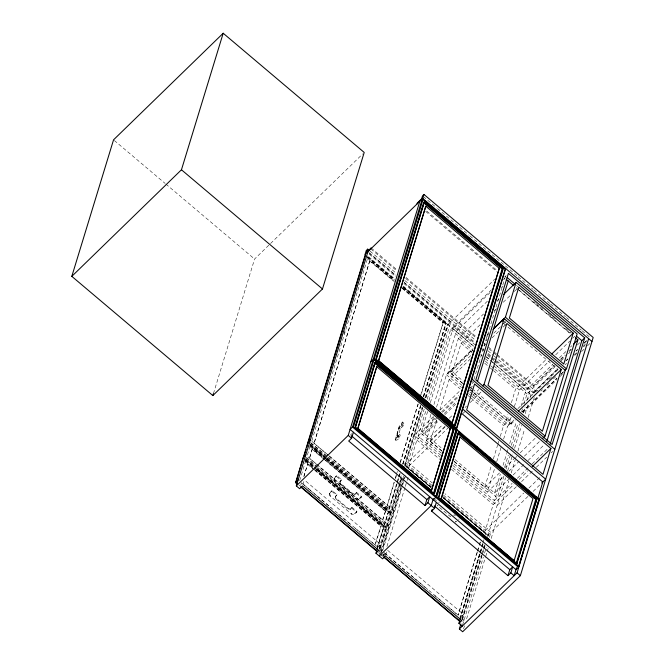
<?xml version="1.0" encoding="UTF-8"?>
<svg xmlns="http://www.w3.org/2000/svg" width="665" height="665" viewBox="0 0 665 665"><rect width="100%" height="100%" fill="white"/><g stroke="black" fill="none" stroke-linecap="round" stroke-linejoin="round"><path stroke-width="0.5" stroke-dasharray="3.33 2.49" d="M303.905 476.614L307.679 463.929L313.98 469.257M317.429 465.035L309.491 458.326L312.242 448.983L385.575 510.969L382.774 520.138L318.219 465.708M369.823 260.638L314.063 443.38L369.823 260.638L394.27 281.303M329.424 493.779L329.84 495.724L351.719 514.22L354.013 514.56L356.664 512.324L356.914 511.526L351.935 507.32L349.965 508.991L348.443 508.667L335.833 498.01L335.343 496.63L337.005 494.702L332.026 490.496L329.424 493.779L332.026 490.496M333.996 478.833L334.412 480.778L356.29 499.274L358.585 499.606L361.236 497.378L361.477 496.58L356.507 492.374L354.528 494.037L353.007 493.721L340.397 483.056L339.906 481.684L341.569 479.756L336.598 475.542L333.996 478.833L336.598 475.542M329.607 493.197L330.289 496.082L329.84 495.724M334.179 478.251L334.861 481.136L334.412 480.778M395.151 439.873L399.399 426.024L402.558 421.943L403.888 423.065L402.973 426.049L400.322 428.883L397.986 436.888C393.289 440.114 396.215 441.992 399.316 438.011L400.23 435.018L398.9 433.896L396.947 435.758L398.385 436.614L400.23 435.018M213.448 393.58L254.579 259.042L362.733 153.898M343.988 333.572L345.202 329.599M299.657 480.587L305.775 460.571M311.868 440.654L367.928 257.28L367.371 257.081L394.112 279.682M300.688 485.292L301.469 482.724L384.27 552.715M303.872 476.364L307.679 463.929M312.242 448.983L309.491 458.326M303.049 484.195L303.83 481.626M351.935 507.32L350.397 509.365L348.244 509.299L335.634 498.642L335.343 496.63M356.507 492.374L354.969 494.419L352.816 494.353L340.206 483.696L339.906 481.684M335.127 497.337L335.7 495.974M339.69 482.391L340.272 481.028M335.634 498.642L335.833 498.01M340.206 483.696L340.397 483.056M335.468 496.747L337.005 494.702M340.031 481.801L341.569 479.756M348.244 509.299L348.443 508.667M352.816 494.353L353.007 493.721M350.397 509.365L350.63 508.6M354.969 494.419L355.201 493.654M395.658 440.305L399.191 426.631M396.947 435.758L399.258 427.986L401.643 424.927L402.558 421.943M374.877 544.951L381.012 525.915L375.16 545.051L369.324 540.254M382.5 520.038L385.575 510.969M394.037 482.291L387.346 505.184L394.32 482.366M395.251 478.326L396.157 475.359M396.456 474.361L397.371 471.394M400.097 462.474L417.969 403.996M420.696 395.077L443.156 322.625L421.02 395.06M395.534 478.401L396.448 475.425M400.388 462.524L418.285 403.988M377.354 546.813L383.938 526.555L315.892 469.033M317.23 468.31L384.079 524.818L388.51 511.601L309.965 445.317M327.305 458.019L388.651 509.864L396.54 484.045M397.761 480.072L398.368 478.085M398.668 477.088L399.881 473.114M402.616 464.178L420.538 405.567M423.264 396.631L445.434 324.121L446.132 323.406L403.364 287.147M377.055 548.409L383.938 526.555M384.079 524.818L384.786 524.062L388.51 511.601M388.651 509.864L389.349 509.116L396.814 483.771M397.121 482.773L398.634 477.819M398.942 476.83L399.848 473.854M402.882 463.946L420.754 405.467M423.489 396.54L446.09 323.265M377.038 549.165L383.979 526.688M388.551 511.742L384.653 524.253L317.812 467.753M397.246 483.297L389.225 509.307L327.887 457.454M397.421 482.491L398.942 477.52M399.249 476.531L400.155 473.546M403.015 464.428L420.804 405.999M423.663 396.889L446.132 323.406M379.008 548.234L385.251 527.811L388.726 525.126L306.557 455.675M305.834 459.931L385.434 527.212L389.823 512.865L393.289 510.18L329.3 456.09M326.956 458.975L390.006 512.266L398.202 485.45M398.501 484.452L401.544 474.519M404.278 465.583L422.192 406.972M424.927 398.036L447.404 324.528L448.426 324.229L425.691 398.568M379.366 548.7L380.671 544.436L304.354 479.922M431.103 487.196L405.035 465.151L422.624 407.603M425.642 397.728L447.986 324.645L494.644 279.292M379.823 548.592L401.552 477.545M404.86 466.705L422.965 407.495M380.023 549.007L399.989 483.688M400.297 482.699L401.81 477.753M401.984 477.462L378.809 552.964L382.749 556.297M379.582 555.034L403.697 476.14M406.323 467.553L424.204 409.075M427.213 399.241L450.878 321.843L404.262 282.442M381.078 552.382L401.045 487.071M401.344 486.082L402.857 481.136M403.165 480.147L404.071 477.179M381.353 552.814L401.319 487.503M401.618 486.514L403.131 481.568M403.439 480.579L404.345 477.603M382.633 550.645L402.508 485.641M402.807 484.652L404.312 479.731M404.619 478.742L405.517 475.791M431.776 485.251L408.958 465.965L416.88 440.055L437.595 419.923M440.92 455.359L418.102 436.074L425.949 410.405M428.967 400.529L450.695 329.441L491.418 289.857M383.381 556.264L384.162 553.704M427.628 411.535L420.987 433.264L442.225 451.219M430.338 402.658L453.58 326.64L474.827 344.595M386.939 546.472L405.002 487.403M405.301 486.414L406.805 481.493M407.105 480.512L408.318 476.207M385.742 555.167L387.313 550.038L463.63 614.551L460.745 617.353M430.945 414.337L424.91 434.079L438.268 421.095M433.962 404.47L456.29 331.436L488.193 300.422M441.41 453.264L426.34 440.529L433.846 415.991M436.548 407.155L446.448 374.761L473.081 348.867M461.992 385.392L447.72 373.331L458.385 338.452L483.538 313.996M462.682 383.24L449.997 372.516L450.604 370.521L463.297 381.245M442.1 451.344L430.272 441.344L436.863 419.765M439.864 409.956L449.158 379.557L470.612 358.701M462.69 383.472L451.651 374.137L461.094 343.248L480.33 324.545M505.516 276.15L473.53 380.787L472.042 382.225M450.587 516.007L450.396 516.639L437.786 505.982L437.977 505.35M438.908 502.84L439.149 502.042M453.838 515.458L454.087 514.66L455.508 515.865M458.817 519.664L459.058 518.866M453.929 461.344L484.685 487.337L491.285 465.766M493.38 458.9L497.578 445.168M497.877 444.187L498.783 441.244M500.28 436.34L503.58 425.558L511.718 417.645M470.579 390.139L506.065 420.139L507.836 414.345M511.385 402.757L515.516 389.249L546.58 359.042M454.095 463.987L487.395 492.133L494.602 468.576M496.697 461.71L501.501 445.999M503.605 439.133L507.503 426.365L514.161 419.898M473.098 394.777L508.775 424.935L511.144 417.188M514.402 406.531L519.44 390.056L549.772 360.571M473.788 392.624L511.053 424.12L511.659 422.134L473.605 389.956M455.001 459.515L494.594 492.981L500.329 474.228M503.048 465.342L506.663 453.505M506.963 452.516L507.869 449.557M509.681 443.63L516.323 421.918M521.144 406.132L525.973 390.338L552.682 364.37M477.428 552.008L458.119 615.167L477.096 552.058M477.404 551.077L478.908 546.156M479.207 545.167L480.413 541.227M477.728 551.019L479.241 546.081M479.54 545.101L480.446 542.141M443.58 495.226L485.275 530.479L493.197 504.569L513.912 484.428M452.715 465.334L494.419 500.579L501.967 475.899M504.685 467.013L508.301 455.168M511.319 445.292L517.96 423.572M521.584 411.726L522.49 408.767M524.003 403.83L527.021 393.954L555.134 366.623M459.723 618.857L479.689 553.546M479.989 552.557L481.502 547.611M481.801 546.622L482.715 543.654M483.014 542.665L483.921 539.697M460.014 618.525L481.693 547.611M481.992 546.63L482.898 543.671M459.997 619.29L479.964 553.978M480.263 552.989L481.776 548.035M460.429 618.109L480.08 553.812M480.388 552.823L481.901 547.877M482.2 546.888L483.106 543.92M503.945 476.057L497.304 497.777L454.029 461.194M506.057 469.141L510.587 454.336M512.698 447.429L519.939 423.73M523.264 412.874L525.076 406.947M527.187 400.039L529.905 391.153L494.494 361.22M461.984 618.284L481.344 554.942M481.651 553.953L483.164 549.007M483.463 548.018L484.677 544.061M462.067 619.68L481.801 555.516M483.014 551.551L483.621 549.564M483.921 548.567L484.835 545.591M487.869 535.674L505.583 477.728M507.694 470.812L512.831 454.02M514.56 448.351L521.584 425.384M525.184 413.622L528.534 402.666M530.038 397.745L530.944 394.769L557.578 368.875M496.913 355.509L533.396 386.348L533.704 385.359L554.552 365.085M462.516 619.589L482.092 555.541M482.399 554.56L483.904 549.631M484.203 548.65L485.109 545.691M487.819 536.821L488.418 534.851L443.389 496.788M462.541 625.158L483.339 557.104M484.544 553.172L486.356 547.245M489.365 537.403L490.87 532.466L445.051 493.738M557.486 369.175L535.267 390.779L534.352 393.771L494.827 360.363M463.58 628.774L464.486 625.798M466.614 618.849L485.425 557.328M485.724 556.339L486.938 552.366M487.245 551.376L488.152 548.401M491.186 538.475L508.783 480.92M511.21 472.981L515.151 460.089M515.458 459.091L516.364 456.115M517.885 451.153L524.552 429.324M528.193 417.421L534.261 397.57M485.433 534.743L486.09 533.895L443.364 497.777M403.888 423.065L399.249 427.204M504.702 276.939L506.181 275.501M490.072 292.567L452.973 328.635L473.713 346.166M503.422 279.591L504.91 278.145M501.551 287.438L503.031 286M350.513 435.043L351.96 433.638M496.855 301.054L499.074 298.893M494.386 310.879L496.605 308.726M503.264 302.251L511.402 294.346M514.361 291.461L518.8 287.147M447.72 373.331L472.873 348.876M486.93 335.21L488.443 333.739M487.137 335.202L488.617 333.764M449.997 372.516L472.998 350.156M486.348 337.172L487.836 335.734M451.651 374.137L471.626 354.719M485.683 341.054L487.162 339.615M493.821 333.148L500.479 326.673M503.438 323.797L505.658 321.636M483.929 345.758L485.408 344.312M492.067 337.845L498.725 331.37M503.164 327.055L506.123 324.179M433.405 416.556L414.17 435.259L440.247 457.296M440.064 410.089L460.779 389.948M434.952 418.293L421.593 431.269L442.333 448.8M441.627 411.801L458.692 395.209M418.102 436.074L436.597 418.094M442.499 412.35L458.825 396.481M472.1 383.572L475.059 380.696M444.253 413.447L456.83 401.219M470.147 388.277L472.366 386.116M444.943 414.603L456.074 403.788M469.424 390.804L471.651 388.634M361.477 496.58L358.759 499.024L355.758 498.8L356.29 499.274M426.34 440.529L442.616 424.702M449.274 418.235L452.973 414.636M472.948 395.218L478.867 389.466M356.914 511.526L354.187 513.979L351.195 513.754L351.719 514.22M405.035 465.151L445.01 426.29M430.272 441.344L445.808 426.24M465.035 407.537L466.514 406.099M470.213 402.5L481.31 391.718M408.958 465.965L448.168 427.844M462.965 413.464L465.924 410.588M555.691 354.819L569.747 341.153M572.706 338.277L574.926 336.116M559.365 357.878L566.04 351.394M570.487 347.063L571.975 345.617M560.504 359.3L564.976 354.952M569.439 350.613L570.927 349.167M533.396 386.348L554.244 366.082M560.944 359.574L565.416 355.226M569.14 351.61L571.368 349.433M561.052 360.871L564.776 357.255M568.45 353.68L569.963 352.201M577.386 344.985L580.354 342.101M565.716 360.962L567.935 358.809M576.073 350.896L577.553 349.457M584.211 342.982L587.17 340.106M566.381 360.53L567.86 359.092M576.006 351.17L577.494 349.732M584.161 343.248L587.12 340.372M506.065 420.139L509.764 416.539M517.902 408.634L558.592 369.075M536.572 391.61L538.06 390.172M549.165 379.366L551.393 377.205M574.352 354.877L576.58 352.716M583.247 346.241L586.206 343.356M565.075 364.819L566.555 363.381M574.693 355.467L576.912 353.306M583.571 346.839L585.05 345.401M377.787 547.237L380.671 544.436M540.919 391.095L542.399 389.657M546.838 385.343L549.057 383.19M553.496 378.875L555.716 376.714M581.609 351.544L584.568 348.668M587.528 345.792L590.487 342.916M508.775 424.935L513.954 419.898M522.05 412.034L556.921 378.136M561.302 373.871L563.596 371.644M522.299 411.984L557.071 378.177M560.77 374.586L563.729 371.71M379.881 551.235L381.103 550.038M511.053 424.12L515.508 419.798M522.923 412.583L557.054 379.407M560.021 376.523L562.989 373.639M484.685 487.337L499.482 472.956M504.66 467.919L515.018 457.852M520.196 452.815L536.472 436.996M487.395 492.133L503.671 476.315M508.85 471.277L519.207 461.211M524.386 456.173L539.922 441.07M494.594 492.981L508.692 479.274M513.147 474.943L525.018 463.405M527.985 460.521L544.303 444.652M494.419 500.579L512.175 483.322M517.337 478.301L528.467 467.487M532.15 463.904L548.492 448.011M519.091 479.399L527.968 470.762M516.364 486.68L497.129 505.375L452.092 467.312M521.543 481.643L533.38 470.138M536.339 467.262L546.697 457.196M551.135 452.873L552.615 451.435M485.275 530.479L523.746 493.081M528.924 488.044L540.022 477.254M527.968 496.406L487.985 535.275L442.957 497.212M533.114 491.402L542.806 481.984M462.84 621.351L464.062 620.162L462.483 618.824M407.371 467.711L430.77 487.221M456.539 521.692L455.184 522.017M390.006 512.266L390.837 512.565L326.848 458.476M385.434 527.212L386.274 527.511L316.748 468.742M310.771 442.69L327.803 456.614M455.326 521.56L456.34 521.318M488.418 534.851L487.395 535.15L443.264 497.852M423.306 196.516L436.739 207.871M437.528 208.536L469.149 235.269M469.939 235.934L517.362 276.017M518.151 276.69L533.172 289.383M533.962 290.048L549.772 303.415M550.562 304.08L565.582 316.773M566.372 317.446L581.393 330.139M582.183 330.804L590.088 337.488M516.53 285.46L518.101 286.79M426.789 211.088L497.378 270.755M533.862 301.594L535.45 302.932M536.239 303.606L539.415 306.282M540.204 306.956L542.59 308.967M548.143 313.664L551.31 316.341M552.108 317.014L555.275 319.69M565.591 328.41L571.144 333.107M516.148 287.646L518.517 289.649M519.315 290.322L569.988 333.157M425.691 211.412L497.071 271.752M517.694 289.184L570.046 333.431M503.33 320.705L505.708 322.716M503.513 323.365L558.226 369.615M371.112 247.92L397.279 270.048M406.007 277.421L477.387 337.754M483.738 343.123L485.317 344.462M488.492 347.138L493.255 351.162M494.045 351.835L496.423 353.847M497.221 354.52L533.704 385.359M370.804 248.918L396.98 271.037M405.7 278.419L476.29 338.086M488.983 348.809L492.948 352.159M493.738 352.832L496.123 354.844M370.064 251.146L396.149 273.19M404.844 280.539L475.192 340.006M487.844 350.696L493.372 355.368M494.162 356.041L535.267 390.779M368.709 252.392L395.567 275.094M369.416 253.215L395.509 275.277M404.212 282.625L475.384 342.783M482.499 348.801L484.078 350.139M488.035 353.481L492.782 357.487M493.571 358.161L495.94 360.164M496.73 360.829L534.693 392.915M369.15 254.13L396.024 276.848M403.929 283.531L474.278 342.99M482.183 349.674L483.763 351.012M487.719 354.354L490.878 357.022M491.668 357.695L494.037 359.699M487.42 355.235L490.562 357.895M491.352 358.56L493.713 360.555M368.626 256.781L394.694 278.818M403.389 286.158L448.426 324.229M486.381 356.872L525.973 390.338M367.404 256.532L394.295 279.258M402.99 286.615L474.162 346.773M485.916 356.698L491.56 361.477M492.233 362.043L532.274 395.891M367.762 257.056L393.921 279.258M367.803 257.247L393.813 279.225M403.264 287.222L447.404 324.528M403.547 287.662L446.015 323.556M367.579 258.311L394.32 280.913M402.184 287.563L445.434 324.121M402.159 287.97L443.156 322.625M369.815 261.021L393.622 281.145M402.35 288.519L442.815 322.725M450.695 329.441L472.732 348.069M480.596 354.719L482.167 356.049M485.317 358.709L489.249 362.034M493.97 366.024L527.021 393.954M458.385 338.452L472.657 350.513M485.342 361.236L490.105 365.26M490.895 365.933L494.07 368.61M494.86 369.283L519.44 390.056M461.094 343.248L472.133 352.583M484.752 363.248L489.49 367.246M490.271 367.911L492.64 369.915M493.43 370.58L515.516 389.249M470.429 387.279L472.807 389.291M470.612 389.939L472.99 391.951M469.922 392.092L472.3 394.104M446.448 374.761L461.51 387.496M468.65 393.522L471.028 395.534M471.826 396.207L507.503 426.365M449.158 379.557L460.197 388.892M468.085 395.559L470.454 397.554M471.244 398.227L503.58 425.558M114.347 140.506L165.053 183.365M165.843 184.039L254.579 259.042M401.643 424.927L402.973 426.049M400.372 426.215L401.652 427.296M416.88 440.055L439.698 459.34M451.502 469.315L493.197 504.569M399.258 427.986L400.322 428.883M397.628 435.184L398.909 436.265M396.947 435.558L398.052 436.689M397.986 436.888L399.316 438.011M407.919 462.35L432.408 483.048M431.535 486.772L405.467 464.735L405.442 465.874L430.654 487.187M408.152 468.376L430.962 487.653M442.757 497.628L446.689 500.945M447.479 501.61L486.015 534.186M433.929 498.634L436.772 501.036M311.918 441.394L328.51 455.417M314.013 443.206L328.344 455.459M328.992 455.866L387.346 505.184M328.593 457.279L389.241 508.55M310.58 442.832L327.097 456.788M310.788 444.062L326.523 457.354M308.942 443.223L390.588 512.233M310.256 444.453L326.058 457.803M310.405 444.985L323.805 456.315M310.223 445.583L325.318 458.276M325.983 458.908L389.823 512.865M309.79 445.425L388.435 511.9M309.998 446.647L324.944 459.282M325.725 459.947L387.853 512.457M312.234 449.365L324.138 459.424M324.936 460.097L385.235 511.069M336.349 476.339L341.328 480.554M356.257 493.172L361.236 497.378M384.669 523.496L306.69 457.578L310.181 445.392M306.008 457.778L317.022 467.088M306.224 459.008L316.449 467.645M304.371 458.168L313.88 466.207M317.055 468.892L386.016 527.179M305.684 459.399L315.958 468.077M305.609 460.338L315.102 468.368M305.651 460.529L315.235 468.559M315.9 469.191L385.251 527.811M305.218 460.371L313.082 467.021M316.232 469.681L383.863 526.846M305.426 461.593L383.289 527.403M314.769 469.931L381.012 525.915M307.671 464.311L314.013 469.673M314.811 470.346L380.671 526.015M331.777 491.294L336.756 495.5M351.694 508.118L356.664 512.324M384.428 552.848L461.693 618.159M309.017 489.282L301.827 483.064M309.815 489.947L316.956 495.99M317.745 496.655L320.921 499.34M321.719 500.014L331.237 508.06M338.377 514.095L351.078 524.826M355.043 528.185L366.149 537.569M384.836 553.363L397.529 564.095M398.327 564.768L401.494 567.445M402.292 568.118L413.397 577.511M414.195 578.176L417.371 580.861M418.16 581.534L427.686 589.581M434.827 595.616L445.143 604.335M449.108 607.694L457.836 615.067M383.605 553.945L385.185 555.275M382.924 554.144L384.495 555.475M382.35 554.701L383.921 556.031M298.859 484.976L300.439 486.315M379.441 553.097L383.397 556.43M437.786 505.982L437.337 505.375"/><path stroke-width="1" d="M431.369 490.837L450.272 428.676L431.369 490.837L357.795 428.651L376.747 366.664L357.795 428.651M452.092 423.073L499.324 268.236L452.092 423.073L378.518 360.887L425.8 206.225L378.518 360.887M440.995 498.966L514.087 560.753L440.995 498.966L459.947 436.988L441.336 498.866M71.812 276.357L113.549 139.833L223.191 33.25L364.212 152.451L322.475 288.976L212.842 395.559L71.812 276.357L181.454 169.775L223.191 33.25M212.842 395.559L213.448 393.58M365.467 254.105L295.701 482.308L297.28 483.638M297.43 484.178L295.859 482.848L303.315 457.395L305.767 455.01M303.764 456.98L306.1 449.324M306.69 447.412L307.562 444.544M365.442 255.244L308.045 442.99L307.887 442.449L310.339 440.064M369.275 250.472L367.695 249.142L366.781 252.126L371.112 247.92L370.804 248.918M462.233 626.139L458.917 623.338L461.801 620.528L385.484 556.023L382.599 558.824L375.958 553.214L378.842 550.412L302.525 485.899L299.641 488.709L296.324 485.899L367.92 251.719M416.963 204.039L417.271 203.041L421.602 198.835L422.516 195.843L423.954 194.446L593.188 337.488L520.371 575.649L462.665 631.75L459.349 628.949L460.87 623.986M296.324 485.899L348.252 435.409L419.848 201.237M367.695 249.142L366.249 250.539L365.035 254.529L422.74 198.428L423.954 194.446M536.015 496.863L539.165 499.523L518.451 567.287L352.533 427.046L353.556 426.747L374.096 359.582L456.29 429.066L435.733 497.37L436.755 497.071L457.287 429.906L539.007 498.983L518.451 567.287L515.998 569.672L350.081 429.432L352.533 427.046L422.3 198.852L505.342 268.627L456.29 428.759L456.705 429.939L457.287 429.906M370.804 361.669L374.279 358.992L423.14 199.151M425.01 505.533L426.839 499.556L429.723 496.747L427.894 502.723L425.01 505.533L348.693 441.02L351.577 438.218L353.406 432.242M355.551 425.741L364.91 395.135M365.509 393.156L367.62 386.24M368.227 384.27L374.262 364.52M375.966 358.959L386.889 323.223M387.496 321.237L394.179 299.4M394.786 297.413L404.195 266.64M404.802 264.653L411.477 242.808M412.084 240.821L423.613 203.099M355.351 427.096L374.553 364.287M376.066 359.324L423.904 202.867L502.125 268.984L503.38 268.219L424.494 201.545L423.921 202.11L502.798 268.785L454.843 425.642M375.451 361.984L355.526 427.154L434.403 493.829L454.328 428.659L375.451 361.984L374.869 362.55L374.852 363.306L453.073 429.424L454.328 428.659M424.494 201.545L376.24 359.391L455.118 426.074L503.38 268.219M375.958 553.214L377.263 548.941M433.264 494.195L453.073 429.424M454.286 425.442L502.125 268.984M434.129 493.405L453.754 429.224L374.869 362.55M433.322 498.634L431.211 505.533L379.283 556.023M462.507 409.798L435.733 497.37L433.281 499.756M505.691 268.552L462.732 409.058L545.691 479.174L541.992 482.773M507.969 575.649L509.797 569.672L512.682 566.871L510.853 572.848L507.969 575.649L431.643 511.144L432.167 509.432M431.643 511.144L434.528 508.334L436.356 502.358M439.349 494.087L458.642 432.308L537.046 498.575L516.547 564.311L537.046 498.575M438.543 497.42L458.069 432.865L536.472 499.141L535.79 499.34L458.044 433.63M458.642 432.308L438.717 497.478L517.121 563.754M477.445 381.619L508.226 280.946M502.133 321.361L502.541 320.031M482.566 385.866L484.045 384.428L504.153 318.66L565.208 370.272L545.101 436.04L542.881 438.193M494.328 328.02L505.425 317.23L516.09 282.351L577.145 333.963L566.48 368.834L565.001 370.272M458.917 623.338L460.222 619.065M561.277 369.457L542.391 431.244L487.969 385.243L506.863 323.456L561.277 369.457L518.376 411.17M573.213 333.148L563.77 364.038L509.357 318.045L518.8 287.147L573.213 333.148L551.759 354.004M546.83 441.502L577.91 339.848L575.533 337.845M514.087 560.753L532.989 498.592L459.947 436.988M550.146 444.328L581.833 340.663L576.331 336.008M550.903 448.468L542.981 474.378L466.664 409.864L474.586 383.963L550.903 448.468L532.407 466.448M584.718 337.853L552.125 444.486L475.799 379.973L508.401 273.348L584.718 337.853L581.759 340.738M516.281 563.13L535.79 499.34M516.58 567.76L514.17 575.649L510.853 572.848M537.686 498.742L542.806 481.984L461.427 413.198M459.349 628.949L517.054 572.848L588.65 338.668M307.862 443.588L307.887 442.449M295.859 482.848L295.701 482.308L298.153 479.922M505.342 268.627L505.5 269.175L503.122 267.164M456.29 429.066L456.448 429.607L454.868 428.268M539.007 498.983L539.165 499.523M503.513 294.578L516.09 282.351M493.056 329.449L504.153 318.66M573.454 344.179L577.91 339.848M374.096 359.582L373.256 359.283L374.836 360.63M422.74 198.428L591.966 341.478M426.265 202.202L427.853 203.54M430.23 205.543L431.809 206.89M434.187 208.893L436.564 210.905M438.942 212.916L440.529 214.255M442.907 216.266L445.284 218.27M446.863 219.608L449.241 221.62M450.828 222.958L453.995 225.643M455.583 226.981L457.961 228.984M459.54 230.331L466.672 236.358M468.26 237.696L470.637 239.708M472.225 241.046L475.392 243.722M476.971 245.061L479.349 247.072M480.936 248.411L484.103 251.087M485.691 252.426L488.068 254.437M489.656 255.776L492.823 258.452M494.411 259.799L496.78 261.802M498.368 263.141L501.535 265.825M425.8 206.225L499.373 268.419M507.087 277.48L514.959 284.13M506.231 279.267L513.771 285.634M505.425 317.23L566.48 368.834M484.045 384.428L545.101 436.04M471.876 379.158L554.834 449.282M181.454 169.775L322.475 288.976M378.859 360.787L452.1 422.691M374.279 358.992L456.473 428.468M376.423 361.968L378.801 363.971M380.388 365.318L453.281 426.93M458.808 431.61L460.388 432.94M467.478 438.933L469.049 440.263M476.14 446.257L477.719 447.587M480.08 449.582L481.66 450.92M484.81 453.58L486.381 454.91M488.75 456.913L490.321 458.243M493.472 460.903L495.051 462.233M497.412 464.237L498.991 465.567M501.352 467.562L503.713 469.565M506.082 471.56L507.653 472.89M510.022 474.893L512.383 476.888M514.743 478.883L516.323 480.213M518.683 482.216L520.263 483.546M523.413 486.206L524.984 487.545M527.353 489.54L528.924 490.87M531.285 492.865L533.654 494.868M376.747 366.664L450.321 428.85M358.136 428.551L431.377 490.454M442.89 502.058L444.478 503.397M353.556 426.747L435.758 496.231M436.755 497.071L518.476 566.148M517.054 572.848L520.371 575.649M351.303 435.708L426.839 499.556M434.262 505.824L509.797 569.672M348.252 435.409L351.577 438.218M427.894 502.723L434.528 508.334M301.228 486.98L377.072 551.094M384.187 557.104L460.03 621.21M300.58 486.846L377.03 551.46M383.539 556.962L459.981 621.584"/></g></svg>
